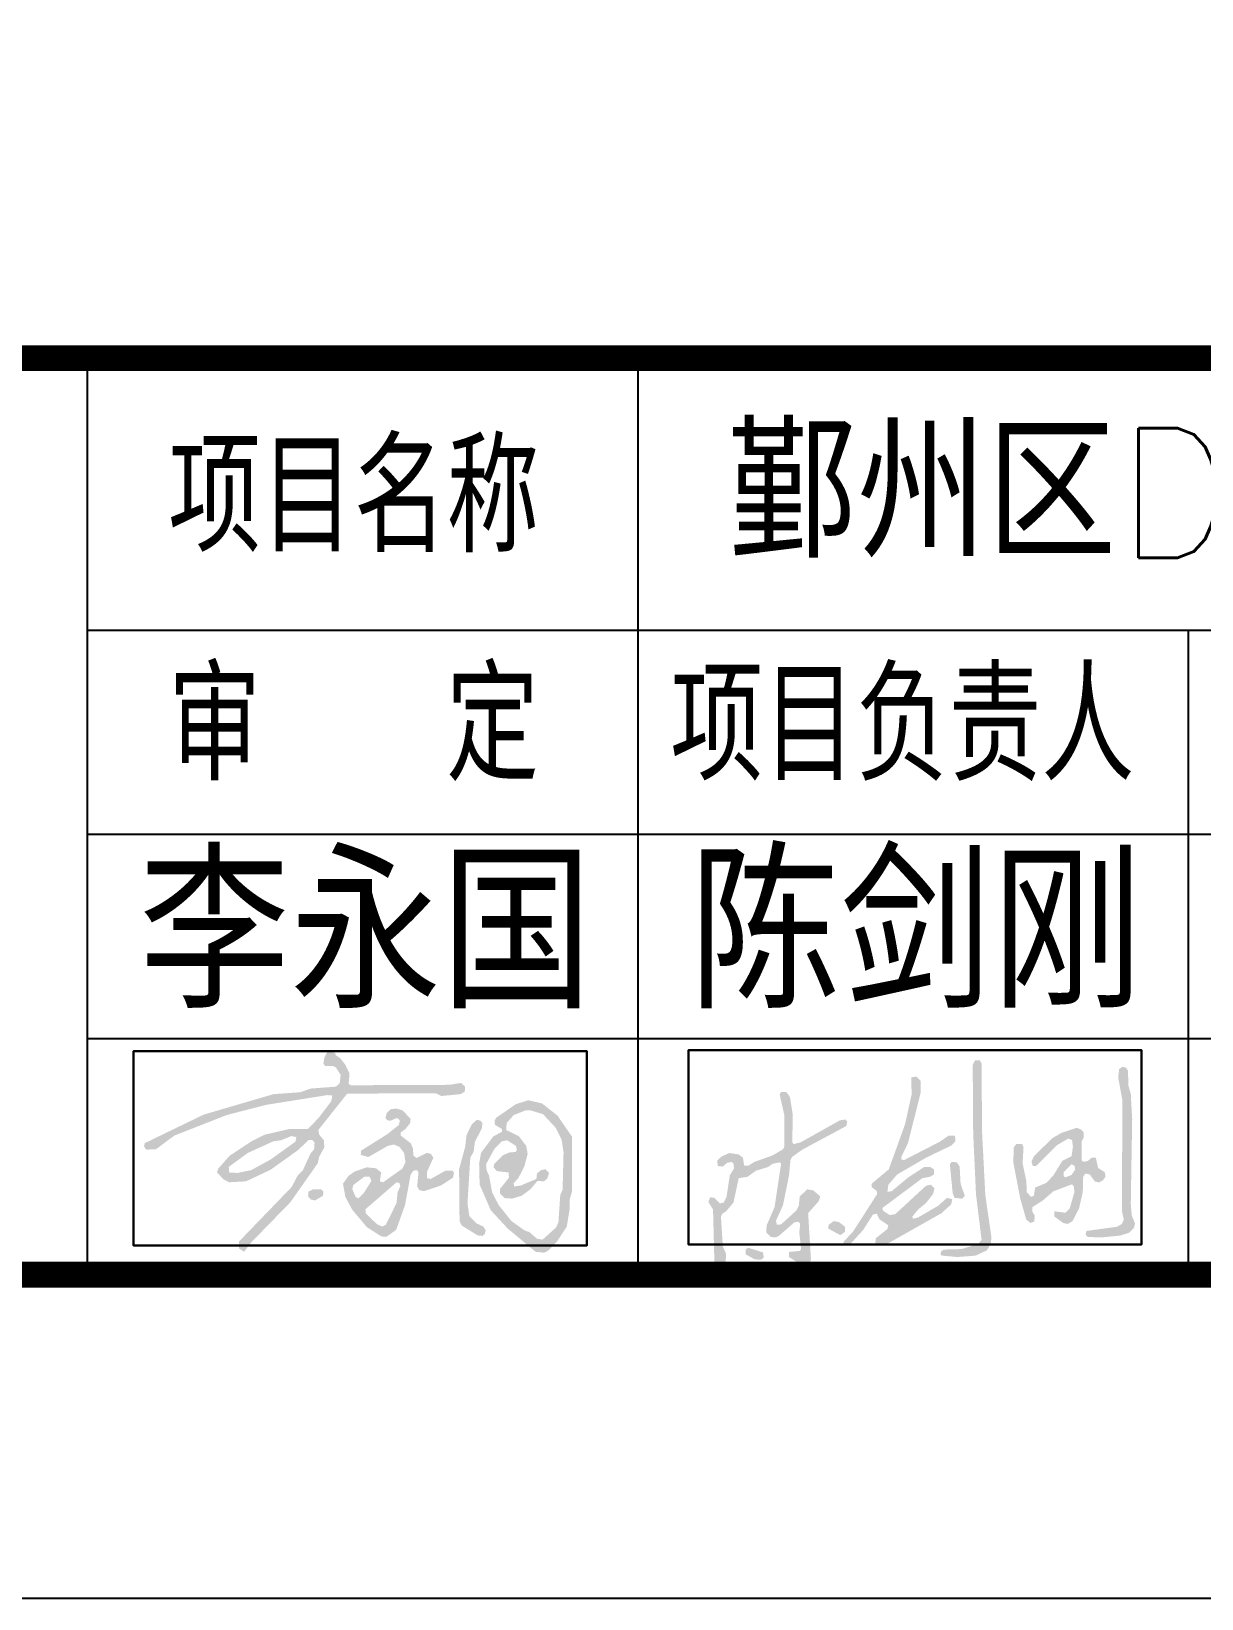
# Model space of a CAD drawing. Header units: millimetres. Extents: x -108786 to 29797, y -10598 to 53433.
# Drawn here: x -56460 to -52846, y -5967 to -1128 of the extents above; entities that cross this region are included whole.
import ezdxf

# ---------------------------------------------------------------- set-up
doc = ezdxf.new("R2010")
doc.units = ezdxf.units.MM
doc.header["$MEASUREMENT"] = 0
doc.linetypes.add('DASHED', pattern=[0.75, 0.5, -0.25])
for name, color, linetype in [('BEAM', 4, 'DASHED'), ('GoldSignBox', 7, 'Continuous'), ('JQLayer', 7, 'Continuous'), ('yy', 7, 'Continuous'), ('签字', 7, 'Continuous'), ('高专_图框', 7, 'Continuous')]:
    doc.layers.add(name, color=color, linetype=linetype)
doc.styles.add('GoldAttr', font='txt.shx', dxfattribs={"height": 4, "bigfont": 'hztxt.shx'})
doc.styles.add('高专图框仿宋', font='simfang.ttf')

# ---------------------------------------------------------------- blocks, each defined once
blk = doc.blocks.new('tk_tql_2018')
at = {"layer": '签字', "linetype": 'Continuous'}
h = blk.add_hatch(color=256, dxfattribs=at)
h.dxf.hatch_style = 1
h.paths.add_polyline_path([(-30048.8, 524.6), (-29858.7, 554.9), (-29844.3, 553.4), (-29847.2, 536.1), (-29887.5, 482.9), (-29920.6, 449.7), (-29978.2, 449.7), (-30053.1, 432.5), (-30093.4, 412.3), (-30161.1, 367.7), (-30197.1, 327.3), (-30200, 315.8), (-30179.8, 294.2), (-30162.5, 285.6), (-30110.7, 288.5), (-30034.4, 324.5), (-29948, 386.4), (-29917.7, 416.6), (-29906.2, 416.6), (-29899, 408), (-29900.4, 387.8), (-29912, 373.4), (-29935, 323), (-29950.8, 307.2), (-29969.6, 271.2), (-30132.3, 102.7), (-30132.3, 81.1), (-30116.4, 71), (-30094.8, 99.8), (-29973.9, 223.7), (-29888.9, 344.6), (-29884.6, 364.8), (-29868.8, 393.6), (-29870.2, 415.2), (-29884.6, 432.5), (-29887.5, 446.9), (-29798.2, 559.2), (-29524.6, 560.6), (-29507.3, 552), (-29448.3, 557.7), (-29435.3, 564.9), (-29433.9, 580.8), (-29446.8, 592.3), (-29482.8, 586.5), (-29786.7, 585.1), (-29793.9, 589.4), (-29791, 621.1), (-29804, 648.5), (-29819.8, 668.6), (-29834.2, 678.7), (-29835.6, 685.9), (-29860.1, 687.3), (-29868.8, 670.1), (-29871.6, 651.3), (-29865.9, 644.1), (-29841.4, 644.1), (-29832.8, 639.8), (-29818.4, 616.8), (-29821.2, 592.3), (-29832.8, 580.8), (-29910.5, 575), (-29943.6, 563.5), (-30025.7, 557.7), (-30241.7, 494.4), (-30423.2, 406.5), (-30426, 396.5), (-30418.8, 386.4), (-30388.6, 387.8), (-30332.4, 429.6), (-30171.2, 492.9)])
h.paths.add_polyline_path([(-30025.7, 412.3), (-30002.7, 415.2), (-29971, 428.1), (-29955.2, 425.3), (-29958, 410.9), (-30034.4, 356.1), (-30094.8, 323), (-30136.6, 314.4), (-30162.5, 315.8), (-30164, 333.1), (-30104.9, 376.3)], flags=16)
h.paths.add_polyline_path([(-29873.1, 243.8), (-29871.6, 256.8), (-29878.8, 264), (-29903.3, 264), (-29917.7, 256.8), (-29919.2, 242.4), (-29910.5, 232.3), (-29897.6, 229.4)], flags=17)
h.paths.add_polyline_path([(-29632.6, 429.6), (-29632.6, 439.7), (-29618.2, 449.7), (-29603.8, 468.5), (-29602.4, 481.4), (-29626.8, 507.3), (-29644.1, 513.1), (-29662.8, 511.7), (-29675.8, 500.1), (-29680.1, 484.3), (-29674.4, 477.1), (-29664.3, 475.7), (-29644.1, 484.3), (-29635.5, 477.1), (-29638.4, 462.7), (-29674.4, 433.9), (-29755, 383.5), (-29756.4, 370.5), (-29733.4, 363.3), (-29672.9, 397.9), (-29654.2, 402.2), (-29636.9, 395), (-29622.5, 376.3), (-29618.2, 347.5), (-29628.3, 327.3), (-29687.3, 285.6), (-29697.4, 288.5), (-29693.1, 315.8), (-29708.9, 328.8), (-29737.7, 331.7), (-29775.2, 318.7), (-29793.9, 305.7), (-29811.2, 281.3), (-29804, 240.9), (-29782.4, 200.6), (-29737.7, 147.3), (-29693.1, 118.5), (-29677.2, 117.1), (-29647, 138.7), (-29619.6, 215), (-29602.4, 308.6), (-29593.7, 321.6), (-29582.2, 323), (-29577.9, 315.8), (-29582.2, 272.6), (-29575, 261.1), (-29560.6, 258.2), (-29508.8, 275.5), (-29471.3, 300), (-29468.4, 314.4), (-29472.8, 321.6), (-29494.4, 321.6), (-29540.4, 295.7), (-29552, 298.5), (-29552, 317.3), (-29531.8, 361.9), (-29540.4, 373.4), (-29552, 376.3), (-29583.6, 360.5), (-29593.7, 367.7), (-29595.2, 390.7), (-29602.4, 406.5)], flags=17)
h.paths.add_polyline_path([(-29645.6, 285.6), (-29636.9, 282.7), (-29634, 274.1), (-29642.7, 253.9), (-29645.6, 222.2), (-29678.7, 154.5), (-29690.2, 148.8), (-29706, 156), (-29740.6, 189.1), (-29742, 202.1)], flags=16)
h.paths.add_polyline_path([(-29729.1, 302.9), (-29723.3, 289.9), (-29747.8, 251), (-29763.6, 235.2), (-29772.3, 240.9), (-29782.4, 264), (-29779.5, 276.9), (-29744.9, 302.9)], flags=16)
h.paths.add_polyline_path([(-29403.6, 410.9), (-29382, 452.6), (-29380.6, 468.5), (-29386.4, 475.7), (-29397.9, 478.5), (-29413.7, 464.1), (-29429.6, 431), (-29433.9, 395), (-29452.6, 325.9), (-29451.2, 166.1), (-29444, 151.7), (-29395, 121.4), (-29380.6, 120), (-29373.4, 125.7), (-29370.5, 137.3), (-29377.7, 148.8), (-29399.3, 158.9), (-29420.9, 180.5), (-29426.7, 220.8), (-29418, 361.9), (-29408, 379.2)])
h.paths.add_polyline_path([(-29148.8, 491.5), (-29196.3, 528.9), (-29239.5, 539), (-29278.4, 526.1), (-29338.8, 484.3), (-29343.2, 474.2), (-29341.7, 462.7), (-29320.1, 449.7), (-29320.1, 441.1), (-29346, 428.1), (-29384.9, 376.3), (-29390.7, 343.2), (-29389.2, 278.4), (-29354.7, 199.2), (-29302.8, 143), (-29216.4, 71), (-29189.1, 68.1), (-29176.1, 75.3), (-29150.2, 102.7), (-29120, 148.8), (-29111.3, 202.1), (-29111.3, 230.9), (-29104.1, 256.8), (-29104.1, 426.7)])
h.paths.add_polyline_path([(-29304.3, 415.2), (-29276.9, 397.9), (-29274, 384.9), (-29278.4, 379.2), (-29297.1, 377.7), (-29317.2, 369.1), (-29344.6, 341.7), (-29346, 331.7), (-29336, 320.1), (-29300, 315.8), (-29298.5, 300), (-29325.9, 265.4), (-29325.9, 251), (-29311.5, 236.6), (-29288.4, 235.2), (-29259.6, 243.8), (-29232.3, 264), (-29210.6, 289.8), (-29190.5, 288.5), (-29180.4, 297.1), (-29174.7, 314.4), (-29186.2, 325.9), (-29199.2, 323), (-29212.1, 312.9), (-29213.8, 295.8), (-29262.5, 275.5), (-29282.7, 272.6), (-29284.1, 282.7), (-29269.7, 298.5), (-29251, 334.5), (-29240.9, 373.4), (-29245.2, 397.9), (-29268.3, 428.1), (-29307.2, 446.9), (-29305.7, 468.5), (-29284.1, 492.9), (-29248.1, 507.3), (-29230.8, 507.3), (-29193.4, 495.8), (-29154.5, 454.1), (-29135.8, 416.6), (-29130, 377.7), (-29132.9, 262.5), (-29140.1, 246.7), (-29145.9, 161.7), (-29153.1, 145.9), (-29194.8, 108.5), (-29212.1, 111.3), (-29235.2, 131.5), (-29251, 137.3), (-29291.3, 166.1), (-29330.2, 215), (-29350.4, 253.9), (-29360.4, 307.2), (-29367.6, 321.6), (-29369.1, 341.7), (-29343.2, 389.3), (-29320.1, 412.3)], flags=16)
h = blk.add_hatch(color=256, dxfattribs=at)
h.dxf.hatch_style = 1
h.paths.add_polyline_path([(-28535.9, 321.2), (-28498.4, 332.7), (-28484, 342.8), (-28462.4, 347.1), (-28458.1, 342.8), (-28478.3, 208.9), (-28502.7, 152.7), (-28504.2, 131.1), (-28489.8, 116.7), (-28475.4, 115.3), (-28465.3, 119.6), (-28417.8, 161.4), (-28404.8, 164.2), (-28399.1, 157), (-28401.9, 131.1), (-28396.2, 79.3), (-28400.5, 73.5), (-28433.6, 70.6), (-28433.6, 54.8), (-28397.6, 31.8), (-28378.9, 28.9), (-28368.8, 36.1), (-28365.9, 49), (-28374.6, 190.2), (-28341.5, 227.6), (-28337.1, 242), (-28358.7, 260.7), (-28377.5, 263.6), (-28400.5, 242), (-28403.4, 213.2), (-28410.6, 198.8), (-28458.1, 155.6), (-28471.1, 154.2), (-28473.9, 167.1), (-28452.3, 214.6), (-28433.6, 306.8), (-28429.3, 354.3), (-28423.5, 364.4), (-28393.3, 386), (-28256.5, 459.4), (-28253.6, 473.8), (-28259.4, 479.6), (-28276.7, 476.7), (-28397.6, 409), (-28419.2, 403.3), (-28423.5, 409), (-28422.1, 494), (-28430.7, 548.7), (-28442.3, 564.6), (-28458.1, 564.6), (-28462.4, 555.9), (-28448, 492.6), (-28448, 396.1), (-28452.3, 387.4), (-28484, 368.7), (-28540.2, 348.6), (-28558.9, 337), (-28571.9, 337), (-28576.2, 361.5), (-28589.1, 371.6), (-28617.9, 375.9), (-28641, 365.8), (-28655.4, 352.9), (-28653.9, 335.6), (-28638.1, 334.2), (-28625.1, 345.7), (-28610.7, 348.6), (-28605, 342.8), (-28603.5, 328.4), (-28616.5, 306.8), (-28626.6, 240.6), (-28635.2, 223.3), (-28646.7, 220.4), (-28664, 237.7), (-28677, 239.1), (-28682.7, 224.7), (-28668.3, 201.7), (-28664, 34.6), (-28659.7, 28.9), (-28641, 26), (-28629.5, 36.1), (-28628, 64.9), (-28638.1, 87.9), (-28643.9, 180.1), (-28639.5, 188.7), (-28628, 195.9), (-28605, 223.3), (-28589.1, 298.2), (-28561.8, 302.5)])
h.paths.add_polyline_path([(-28511.4, 53.4), (-28514.3, 69.2), (-28560.3, 83.6), (-28567.5, 77.8), (-28567.5, 63.4), (-28540.2, 47.6), (-28520, 46.2)], flags=17)
h.paths.add_polyline_path([(-28260.8, 148.4), (-28279.5, 162.8), (-28295.4, 165.7), (-28311.2, 154.2), (-28312.7, 142.6), (-28275.2, 122.5), (-28260.8, 132.6)], flags=17)
h.paths.add_polyline_path([(-28010.3, 361.5), (-27932.5, 399), (-27919.5, 411.9), (-27921, 429.2), (-27941.1, 429.2), (-27968.5, 410.5), (-28077.9, 354.3), (-28086.6, 355.8), (-28086.6, 364.4), (-28066.4, 406.2), (-28027.5, 560.2), (-28027.5, 599.1), (-28040.5, 612.1), (-28056.3, 609.2), (-28054.9, 557.4), (-28075.1, 465.2), (-28125.5, 325.5), (-28178.7, 280.9), (-28178.7, 270.8), (-28162.9, 259.3), (-28161.5, 249.2), (-28236.3, 132.6), (-28265.1, 102.3), (-28265.1, 89.4), (-28247.9, 90.8), (-28204.7, 138.3), (-28174.4, 185.8), (-28162.9, 188.7), (-28154.3, 171.4), (-28126.9, 152.7), (-28129.8, 141.2), (-28165.8, 112.4), (-28167.2, 99.4), (-28158.6, 90.8), (-28138.4, 90.8), (-27962.7, 190.2), (-27932.5, 217.5), (-27929.6, 233.4), (-27945.5, 237.7), (-27972.8, 213.2), (-28034.7, 177.2), (-28049.1, 172.9), (-28053.5, 178.6), (-28036.2, 200.2), (-28010.3, 221.8), (-27988.7, 249.2), (-27984.3, 266.5), (-27995.9, 278), (-28010.3, 275.1), (-28105.3, 187.3), (-28122.6, 184.4), (-28142.7, 197.4), (-28145.6, 206), (-28021.8, 298.2), (-27998.7, 302.5), (-27985.8, 309.7), (-27985.8, 325.5), (-27997.3, 332.7), (-28016, 332.7), (-28065, 301), (-28116.8, 257.8), (-28129.8, 256.4), (-28126.9, 278), (-28099.5, 309.7)])
h.paths.add_polyline_path([(-27906.6, 334.2), (-27915.2, 347.1), (-27931.1, 348.6), (-27936.8, 341.4), (-27928.2, 252.1), (-27922.4, 237.7), (-27899.4, 234.8), (-27890.7, 243.4), (-27903.7, 280.9)], flags=17)
h.paths.add_polyline_path([(-27837.5, 442.2), (-27838.9, 652.4), (-27844.7, 662.5), (-27859.1, 662.5), (-27866.3, 648.1), (-27864.8, 435), (-27856.2, 249.2), (-27838.9, 108.1), (-27849, 95.1), (-27900.8, 79.3), (-27955.5, 77.8), (-27964.2, 72.1), (-27965.6, 63.4), (-27961.3, 59.1), (-27913.8, 54.8), (-27857.6, 59.1), (-27823.1, 75), (-27810.1, 95.1), (-27808.7, 116.7), (-27827.4, 246.3)])
h.paths.add_polyline_path([(-27650.3, 229), (-27617.1, 257.8), (-27559.5, 279.4), (-27553.8, 272.2), (-27552.3, 255), (-27566.7, 204.6), (-27579.7, 191.6), (-27614.3, 195.9), (-27614.3, 180.1), (-27586.9, 159.9), (-27572.5, 157), (-27558.1, 165.7), (-27537.9, 204.6), (-27526.4, 255), (-27525, 303.9), (-27517.8, 312.6), (-27504.8, 309.7), (-27489, 288.1), (-27476, 285.2), (-27463.1, 292.4), (-27455.9, 303.9), (-27458.7, 316.9), (-27478.9, 329.8), (-27486.1, 361.5), (-27499.1, 361.5), (-27510.6, 351.4), (-27523.5, 348.6), (-27529.3, 352.9), (-27529.3, 413.4), (-27523.5, 423.4), (-27523.5, 439.3), (-27530.7, 447.9), (-27545.1, 453.7), (-27592.7, 437.8), (-27620, 422), (-27676.2, 367.3), (-27684.8, 350), (-27680.5, 335.6), (-27670.4, 335.6), (-27605.6, 400.4), (-27571.1, 420.6), (-27559.5, 416.2), (-27556.7, 396.1), (-27561, 365.8), (-27589.8, 351.4), (-27617.1, 306.8), (-27638.7, 283.8), (-27673.3, 269.4), (-27677.6, 243.4), (-27686.3, 240.6), (-27699.2, 255), (-27700.7, 289.5), (-27712.2, 344.2), (-27709.3, 394.6), (-27713.6, 403.3), (-27732.3, 403.3), (-27739.5, 393.2), (-27741, 347.1), (-27719.4, 234.8), (-27700.7, 170), (-27687.7, 159.9), (-27676.2, 164.2), (-27674.7, 183), (-27681.9, 194.5), (-27681.9, 208.9)])
h.paths.add_polyline_path([(-27585.5, 303.9), (-27585.5, 316.9), (-27561, 341.4), (-27552.3, 337), (-27549.5, 325.5), (-27561, 308.2), (-27579.7, 301)], flags=16)
h.paths.add_polyline_path([(-27383.9, 129.7), (-27368, 145.5), (-27365.1, 158.5), (-27375.2, 183), (-27378.1, 219), (-27373.8, 479.6), (-27378.1, 558.8), (-27385.3, 583.3), (-27386.7, 629.4), (-27392.5, 639.4), (-27404, 642.3), (-27414.1, 635.1), (-27417, 609.2), (-27404, 538.6), (-27405.5, 197.4), (-27399.7, 170), (-27405.5, 157), (-27419.9, 148.4), (-27514.9, 135.4), (-27517.8, 123.9), (-27510.6, 116.7), (-27468.8, 115.3), (-27411.2, 121)])
at = {"layer": '高专_图框'}
for p, q in [((-30600, 0), (-30600, 2830)), ((-28900, 0), (-28900, 2830)), ((-30600, 1990), (-6500, 1990)), ((-27200, 0), (-27200, 1990)), ((-30600, 1360), (-18700, 1360)), ((-30600, 730), (-18700, 730))]:
    blk.add_line(p, q, dxfattribs=at)
blk.add_lwpolyline([(-6500, 2830, 80, 80, 0), (-40000, 2830, 80, 80, 0), (-40000, 0, 0, 0, 0)], format="xyseb", dxfattribs=at)
at = {"char_height": 400, "width": 10500, "attachment_point": 5, "style": 'GoldAttr'}
for s, insert in [('{\\H1.1667x;李永国}', (-29741.4, 1055.8)), ('{\\H1.1667x;陈剑刚}', (-28041.4, 1055.8))]:
    blk.add_mtext(s, dxfattribs=dict(at, insert=insert))
at = {"layer": '高专_图框', "char_height": 300, "attachment_point": 7, "style": '高专图框仿宋'}
for s, insert in [('{\\W0.700000;项目名称}', (-30350.4, 2230.7)), ('{\\W0.700000;审    定}', (-30350.4, 1524.3)), ('{\\W0.700000;项目负责人}', (-28799.8, 1524.3))]:
    blk.add_mtext(s, dxfattribs=dict(at, insert=insert))
blk = doc.blocks.new('A1+0(841x594)-TK_STYLE_a-TK_HQ_a-62ba77e7', base_point=(10, -10))
at = {"layer": 'GoldSignBox'}
for points in [[(-304.584, 0.908), (-290.584, 0.908), (-290.584, 6.908), (-304.584, 6.908)], [(-287.445, 0.932), (-273.445, 0.932), (-273.445, 6.932), (-287.445, 6.932)]]:
    blk.add_lwpolyline(points, close=True, dxfattribs=at)
at = {"layer": 'JQLayer', "color": 7, "linetype": 'Continuous'}
blk.add_lwpolyline([(-831, -10), (-831, 584), (10, 584), (10, -10)], close=True, dxfattribs=at)
at = {"layer": 'JQLayer', "color": 7, "linetype": 'Continuous', "const_width": 0.8}
blk.add_lwpolyline([(-806, 0), (-806, 574), (0, 574), (0, 0)], close=True, dxfattribs=at)
at = {"layer": 'yy'}
for points in [[(-304.584, 6.908), (-290.584, 6.908), (-290.584, 0.908), (-304.584, 0.908)], [(-287.445, 6.932), (-273.445, 6.932), (-273.445, 0.932), (-287.445, 0.932)]]:
    blk.add_lwpolyline(points, close=True, dxfattribs=at)
at = {"layer": '高专_图框', "xscale": 0.01, "yscale": 0.01, "zscale": 0.01}
blk.add_blockref('tk_tql_2018', (0, 0), dxfattribs=at)
at = {"insert": (-238, 24.1), "char_height": 4, "width": 102, "attachment_point": 5, "style": 'GoldAttr'}
blk.add_mtext('{\\W1;鄞州区DW01-03-03a地块（东吴镇镇区）项目}', dxfattribs=at)

msp = doc.modelspace()

# ---------------------------------------------------------------- block references
at = {"layer": 'BEAM', "xscale": 100, "yscale": 100}
msp.add_blockref('A1+0(841x594)-TK_STYLE_a-TK_HQ_a-62ba77e7', (-24686.5, -5967), dxfattribs=at)

doc.saveas('drawing.dxf')
